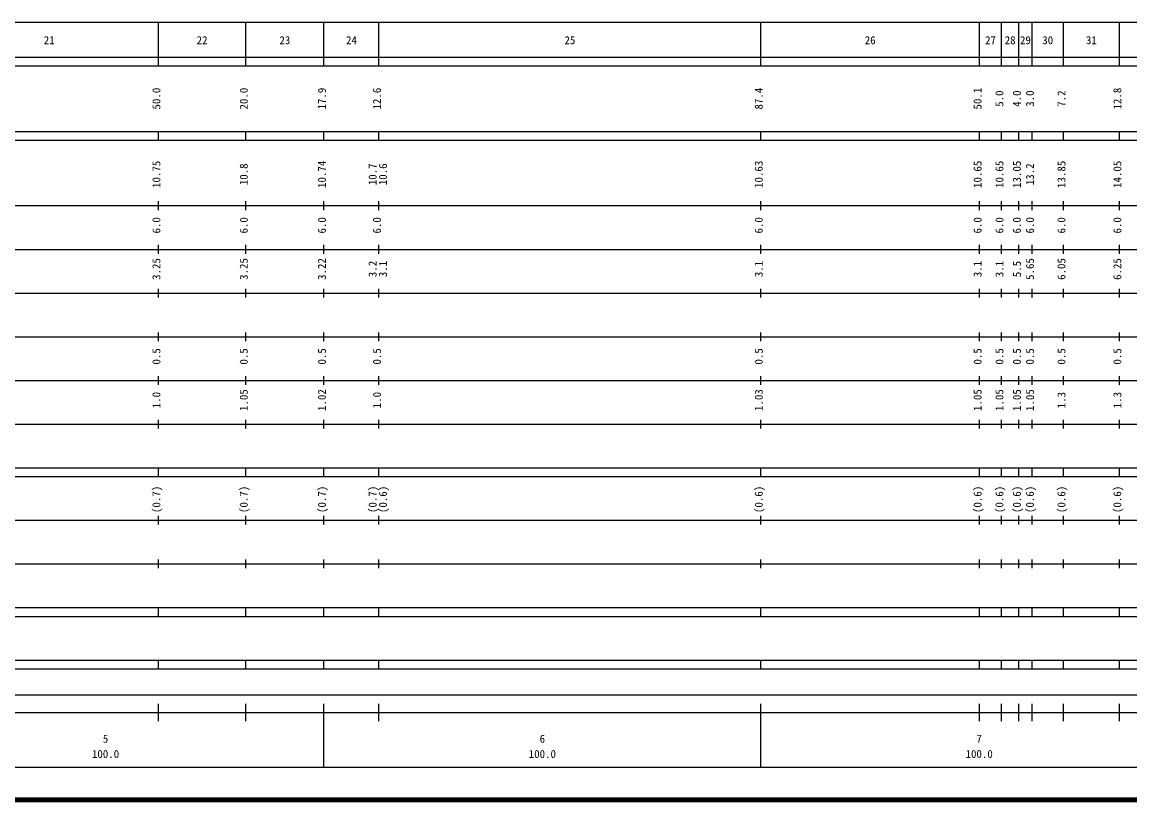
# Model space of a CAD drawing. Units: millimetres on the paper, enlarged 1000 times. Extents: x 40000 to 680000, y 20000 to 380000.
# Drawn here: x 298907 to 552498, y 20000 to 198000 of the extents above; entities that cross this region are included whole.
import ezdxf
from ezdxf.enums import TextEntityAlignment as Align

# ---------------------------------------------------------------- set-up
doc = ezdxf.new("R2010")
doc.units = ezdxf.units.MM
doc.header["$LTSCALE"] = 1000
doc.layers.add('S-TTL', color=2, linetype='Continuous', lineweight=140)
doc.layers.add('S-TTL-BAND', color=7, linetype='Continuous', lineweight=25)
doc.styles.add('ＭＳ ゴシック', font='')
doc.styles.get('ＭＳ ゴシック').set_extended_font_data('MS Gothic')

msp = doc.modelspace()

# ---------------------------------------------------------------- linework, layer by layer
at = {"layer": 'S-TTL'}
msp.add_line((40000, 20000), (680000, 20000), dxfattribs=at)
at = {"layer": 'S-TTL-BAND'}
for p, q in [((68000, 198000), (579000, 198000)), ((330100, 188000), (330100, 198000)), ((350100, 188000), (350100, 198000)), ((368000, 188000), (368000, 198000)), ((380600, 188000), (380600, 198000)), ((468000, 188000), (468000, 198000)), ((518100, 188000), (518100, 198000)), ((523100, 188000), (523100, 198000)), ((527100, 188000), (527100, 198000)), ((530100, 188000), (530100, 198000)), ((537300, 188000), (537300, 198000)), ((550100, 188000), (550100, 198000)), ((40000, 190000), (579000, 190000)), ((40000, 188000), (579000, 188000)), ((40000, 173000), (579000, 173000)), ((330100, 171000), (330100, 173000)), ((350100, 171000), (350100, 173000)), ((368000, 171000), (368000, 173000)), ((380600, 171000), (380600, 173000)), ((468000, 171000), (468000, 173000)), ((518100, 171000), (518100, 173000)), ((523100, 171000), (523100, 173000)), ((527100, 171000), (527100, 173000)), ((530100, 171000), (530100, 173000)), ((537300, 171000), (537300, 173000)), ((550100, 171000), (550100, 173000)), ((40000, 171000), (579000, 171000)), ((40000, 156000), (579000, 156000)), ((330100, 155000), (330100, 157000)), ((350100, 155000), (350100, 157000)), ((368000, 155000), (368000, 157000)), ((380600, 155000), (380600, 157000)), ((468000, 155000), (468000, 157000)), ((518100, 155000), (518100, 157000)), ((523100, 155000), (523100, 157000)), ((527100, 155000), (527100, 157000)), ((530100, 155000), (530100, 157000)), ((537300, 155000), (537300, 157000)), ((550100, 155000), (550100, 157000)), ((46000, 146000), (579000, 146000)), ((330100, 145000), (330100, 147000)), ((350100, 145000), (350100, 147000)), ((368000, 145000), (368000, 147000)), ((380600, 145000), (380600, 147000)), ((468000, 145000), (468000, 147000)), ((518100, 145000), (518100, 147000)), ((523100, 145000), (523100, 147000)), ((527100, 145000), (527100, 147000)), ((530100, 145000), (530100, 147000)), ((537300, 145000), (537300, 147000)), ((550100, 145000), (550100, 147000)), ((330100, 135000), (330100, 137000)), ((350100, 135000), (350100, 137000)), ((368000, 135000), (368000, 137000)), ((380600, 135000), (380600, 137000)), ((468000, 135000), (468000, 137000)), ((518100, 135000), (518100, 137000)), ((523100, 135000), (523100, 137000)), ((527100, 135000), (527100, 137000)), ((530100, 135000), (530100, 137000)), ((537300, 135000), (537300, 137000)), ((550100, 135000), (550100, 137000)), ((52000, 136000), (579000, 136000)), ((330100, 125000), (330100, 127000)), ((350100, 125000), (350100, 127000)), ((368000, 125000), (368000, 127000)), ((380600, 125000), (380600, 127000)), ((468000, 125000), (468000, 127000)), ((518100, 125000), (518100, 127000)), ((523100, 125000), (523100, 127000)), ((527100, 125000), (527100, 127000)), ((530100, 125000), (530100, 127000)), ((537300, 125000), (537300, 127000)), ((550100, 125000), (550100, 127000)), ((46000, 126000), (579000, 126000)), ((330100, 115000), (330100, 117000)), ((350100, 115000), (350100, 117000)), ((368000, 115000), (368000, 117000)), ((380600, 115000), (380600, 117000)), ((468000, 115000), (468000, 117000)), ((518100, 115000), (518100, 117000)), ((523100, 115000), (523100, 117000)), ((527100, 115000), (527100, 117000)), ((530100, 115000), (530100, 117000)), ((537300, 115000), (537300, 117000)), ((550100, 115000), (550100, 117000)), ((52000, 116000), (579000, 116000)), ((330100, 105000), (330100, 107000)), ((350100, 105000), (350100, 107000)), ((368000, 105000), (368000, 107000)), ((380600, 105000), (380600, 107000)), ((468000, 105000), (468000, 107000)), ((518100, 105000), (518100, 107000)), ((523100, 105000), (523100, 107000)), ((527100, 105000), (527100, 107000)), ((530100, 105000), (530100, 107000)), ((537300, 105000), (537300, 107000)), ((550100, 105000), (550100, 107000)), ((46000, 106000), (579000, 106000)), ((40000, 96000), (579000, 96000)), ((40000, 94000), (579000, 94000)), ((330100, 94000), (330100, 96000)), ((350100, 94000), (350100, 96000)), ((368000, 94000), (368000, 96000)), ((380600, 94000), (380600, 96000)), ((468000, 94000), (468000, 96000)), ((518100, 94000), (518100, 96000)), ((523100, 94000), (523100, 96000)), ((527100, 94000), (527100, 96000)), ((530100, 94000), (530100, 96000)), ((537300, 94000), (537300, 96000)), ((550100, 94000), (550100, 96000)), ((49000, 84000), (579000, 84000)), ((330100, 83000), (330100, 85000)), ((350100, 83000), (350100, 85000)), ((368000, 83000), (368000, 85000)), ((380600, 83000), (380600, 85000)), ((468000, 83000), (468000, 85000)), ((518100, 83000), (518100, 85000)), ((523100, 83000), (523100, 85000)), ((527100, 83000), (527100, 85000)), ((530100, 83000), (530100, 85000)), ((537300, 83000), (537300, 85000)), ((550100, 83000), (550100, 85000)), ((40000, 74000), (579000, 74000)), ((330100, 73000), (330100, 75000)), ((350100, 73000), (350100, 75000)), ((368000, 73000), (368000, 75000)), ((380600, 73000), (380600, 75000)), ((468000, 73000), (468000, 75000)), ((518100, 73000), (518100, 75000)), ((523100, 73000), (523100, 75000)), ((527100, 73000), (527100, 75000)), ((530100, 73000), (530100, 75000)), ((537300, 73000), (537300, 75000)), ((550100, 73000), (550100, 75000)), ((40000, 64000), (579000, 64000)), ((330100, 62000), (330100, 64000)), ((350100, 62000), (350100, 64000)), ((368000, 62000), (368000, 64000)), ((380600, 62000), (380600, 64000)), ((468000, 62000), (468000, 64000)), ((518100, 62000), (518100, 64000)), ((523100, 62000), (523100, 64000)), ((527100, 62000), (527100, 64000)), ((530100, 62000), (530100, 64000)), ((537300, 62000), (537300, 64000)), ((550100, 62000), (550100, 64000)), ((40000, 62000), (579000, 62000)), ((40000, 52000), (579000, 52000)), ((330100, 50000), (330100, 52000)), ((350100, 50000), (350100, 52000)), ((368000, 50000), (368000, 52000)), ((380600, 50000), (380600, 52000)), ((468000, 50000), (468000, 52000)), ((518100, 50000), (518100, 52000)), ((523100, 50000), (523100, 52000)), ((527100, 50000), (527100, 52000)), ((530100, 50000), (530100, 52000)), ((537300, 50000), (537300, 52000)), ((550100, 50000), (550100, 52000)), ((40000, 50000), (579000, 50000)), ((71000, 44000), (565000, 44000)), ((330100, 38000), (330100, 42000)), ((350100, 38000), (350100, 42000)), ((368000, 27500), (368000, 42000)), ((380600, 38000), (380600, 42000)), ((468000, 27500), (468000, 42000)), ((518100, 38000), (518100, 42000)), ((523100, 38000), (523100, 42000)), ((527100, 38000), (527100, 42000)), ((530100, 38000), (530100, 42000)), ((537300, 38000), (537300, 42000)), ((550100, 38000), (550100, 42000)), ((40000, 40000), (579000, 40000)), ((68000, 27500), (579000, 27500))]:
    msp.add_line(p, q, dxfattribs=at)

# ---------------------------------------------------------------- texts
at = {"layer": 'S-TTL-BAND', "style": 'ＭＳ ゴシック'}
for s, p in [('21', (305100, 192405)), ('22', (340100, 192405)), ('23', (359050, 192405)), ('24', (374300, 192405)), ('25', (424300, 192405)), ('26', (493050, 192405)), ('27', (520600, 192405)), ('28', (525100, 192405)), ('29', (528600, 192405)), ('30', (533700, 192405)), ('31', (543700, 192405)), ('5', (318000, 32523)), ('6', (418000, 32523)), ('7', (518000, 32523)), ('100.0', (318000, 29033)), ('100.0', (418000, 29033)), ('100.0', (518000, 29033))]:
    msp.add_text(s, height=1833, dxfattribs=at).set_placement(p, align=Align.BOTTOM_CENTER)
for s, p in [('50.0', (331100, 180500)), ('20.0', (351100, 180500)), ('17.9', (369000, 180500)), ('12.6', (381600, 180500)), ('87.4', (469000, 180500)), ('50.1', (519100, 180500)), ('12.8', (551100, 180500)), ('5.0', (524100, 180500)), ('4.0', (528100, 180500)), ('3.0', (531100, 180500)), ('7.2', (538300, 180500)), ('10.75', (331100, 163174)), ('10.8', (351100, 163174)), ('10.74', (369000, 163174)), ('10.7', (380600, 163174)), ('10.6', (382970, 163174)), ('10.63', (469000, 163174)), ('10.65', (519100, 163174)), ('10.65', (524100, 163174)), ('13.05', (528100, 163174)), ('13.2', (531100, 163174)), ('13.85', (538300, 163174)), ('14.05', (551100, 163174)), ('6.0', (331100, 151500)), ('6.0', (351100, 151500)), ('6.0', (369000, 151500)), ('6.0', (381600, 151500)), ('6.0', (469000, 151500)), ('6.0', (519100, 151500)), ('6.0', (524100, 151500)), ('6.0', (528100, 151500)), ('6.0', (531100, 151500)), ('6.0', (538300, 151500)), ('6.0', (551100, 151500)), ('3.25', (331100, 141500)), ('3.25', (351100, 141500)), ('3.22', (369000, 141500)), ('3.2', (380600, 141500)), ('3.1', (382970, 141500)), ('3.1', (469000, 141500)), ('3.1', (519100, 141500)), ('3.1', (524100, 141500)), ('5.5', (528100, 141500)), ('5.65', (531100, 141500)), ('6.05', (538300, 141500)), ('6.25', (551100, 141500)), ('0.5', (331100, 121500)), ('0.5', (351100, 121500)), ('0.5', (369000, 121500)), ('0.5', (381600, 121500)), ('0.5', (469000, 121500)), ('0.5', (519100, 121500)), ('0.5', (524100, 121500)), ('0.5', (528100, 121500)), ('0.5', (531100, 121500)), ('0.5', (538300, 121500)), ('0.5', (551100, 121500)), ('1.0', (331100, 111500)), ('1.05', (351100, 111500)), ('1.02', (369000, 111500)), ('1.0', (381600, 111500)), ('1.03', (469000, 111500)), ('1.05', (519100, 111500)), ('1.05', (524100, 111500)), ('1.05', (528100, 111500)), ('1.05', (531100, 111500)), ('1.3', (538300, 111500)), ('1.3', (551100, 111500)), ('(0.7)', (331100, 88764)), ('(0.7)', (351100, 88764)), ('(0.7)', (369000, 88764)), ('(0.7)', (380600, 88764)), ('(0.6)', (382970, 88764)), ('(0.6)', (469000, 88764)), ('(0.6)', (519100, 88764)), ('(0.6)', (524100, 88764)), ('(0.6)', (528100, 88764)), ('(0.6)', (531100, 88764)), ('(0.6)', (538300, 88764)), ('(0.6)', (551100, 88764))]:
    msp.add_text(s, height=1833, rotation=90, dxfattribs=at).set_placement(p, align=Align.BOTTOM_CENTER)

doc.saveas('drawing.dxf')
